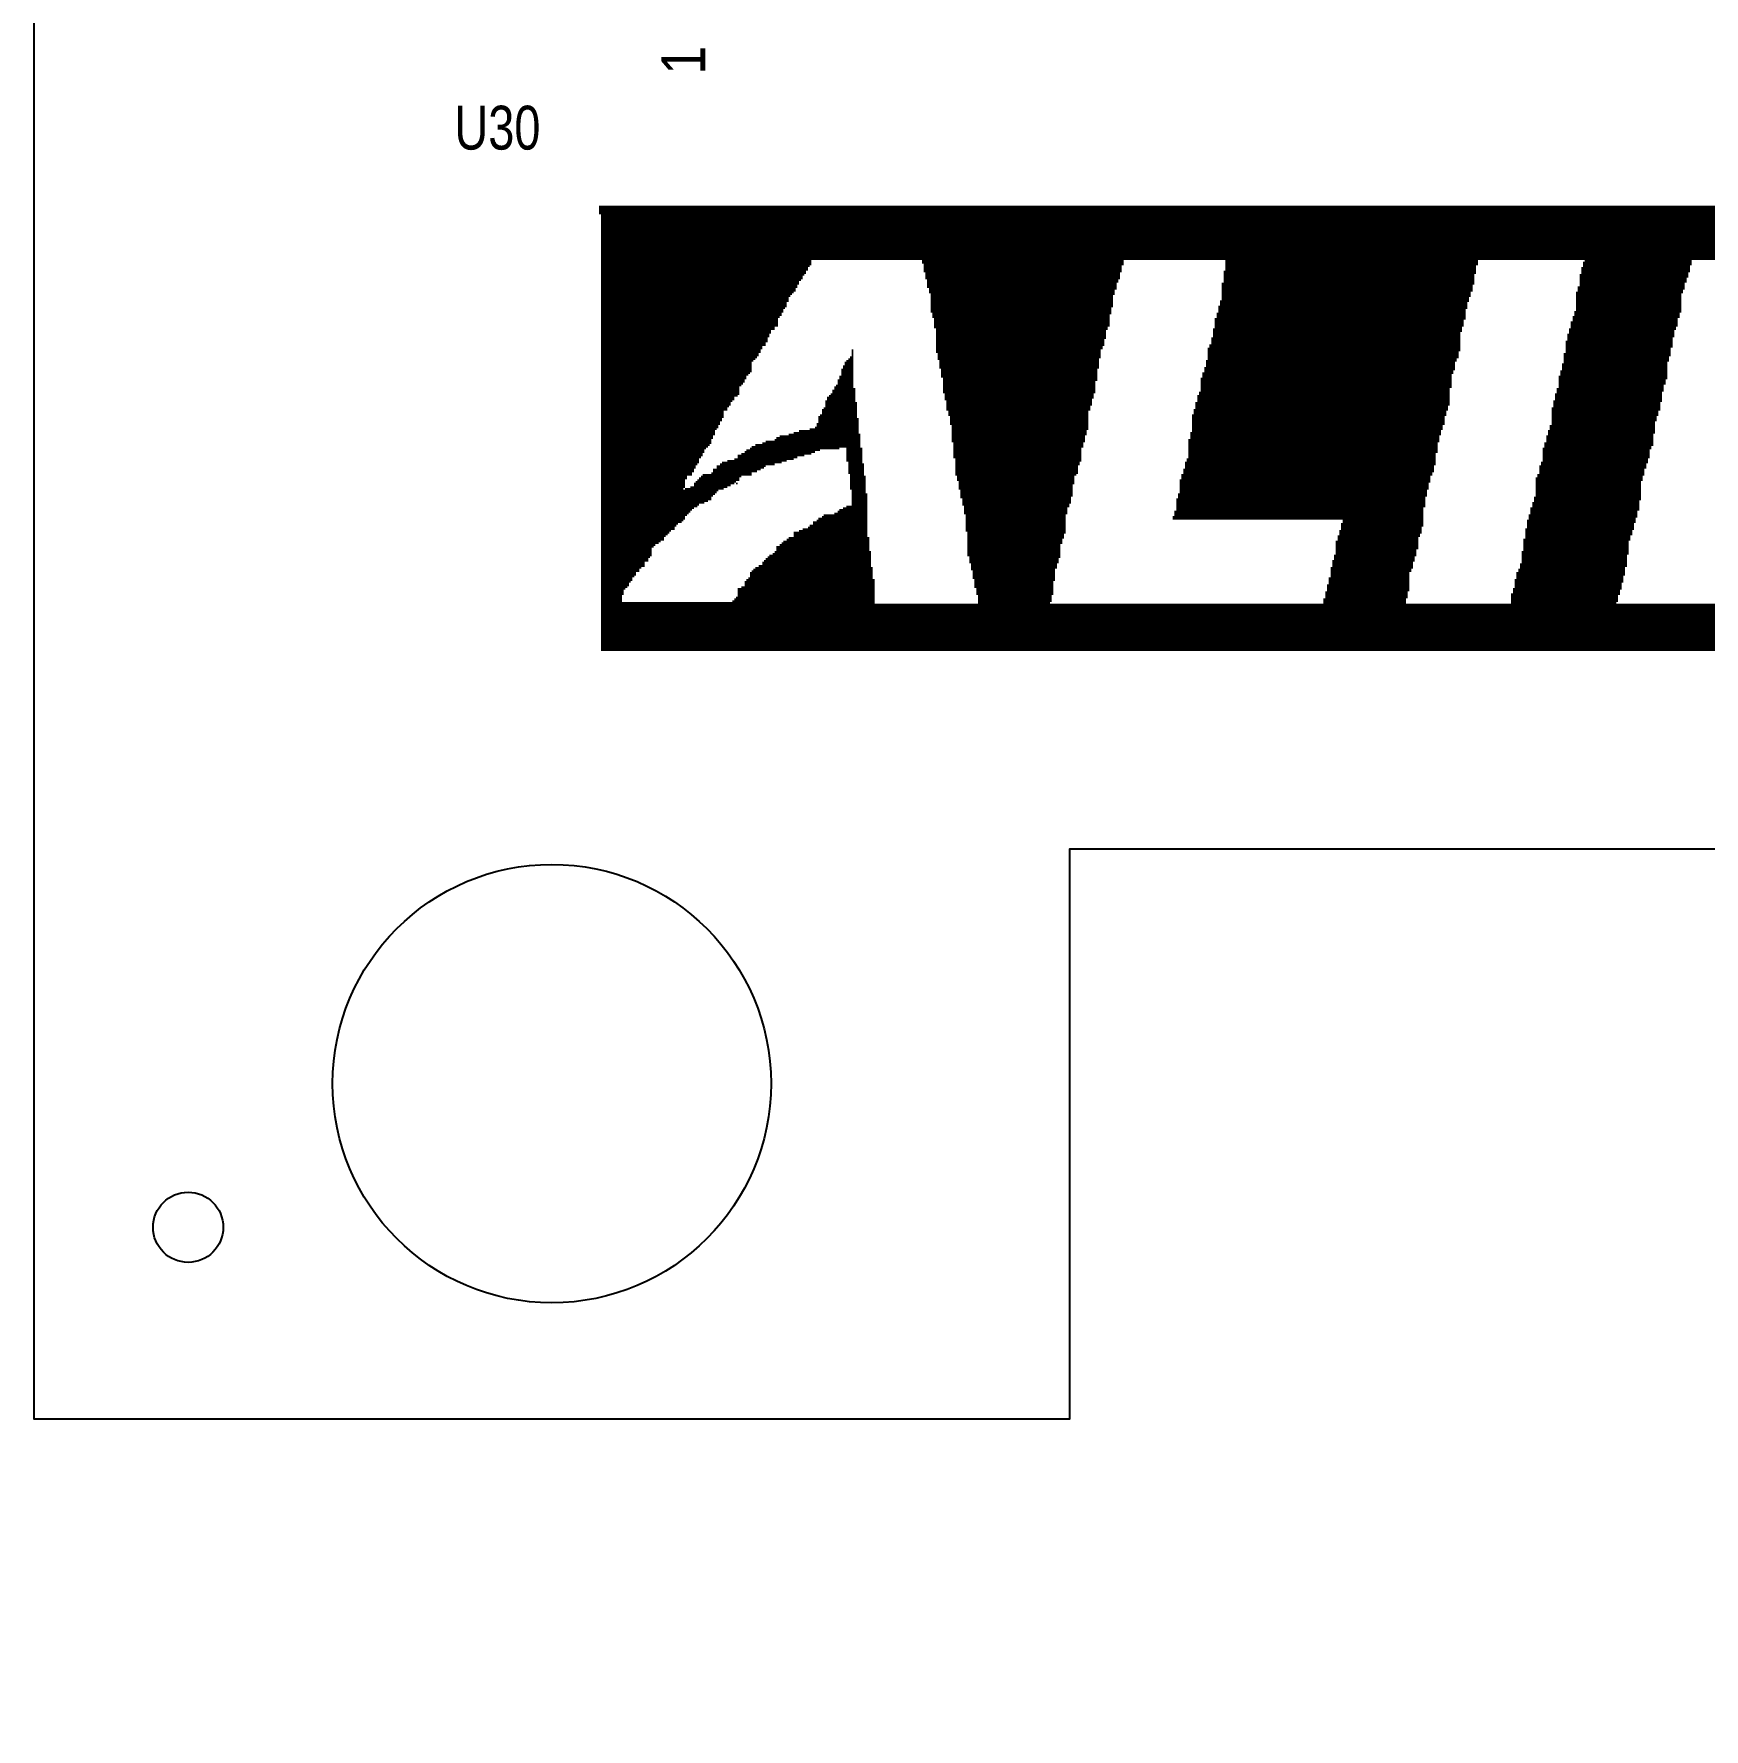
# Model space of a CAD drawing. Extents: x -7 to 215, y -4 to 107.
# Drawn here: x 0 to 24.19, y -4.5 to 20.06 of the extents above; entities that cross this region are included whole.
import ezdxf

# ---------------------------------------------------------------- set-up
doc = ezdxf.new("R2010")
doc.units = 0
for name, color, linetype in [('BG_OUTLINE', 3, 'CONTINUOUS'), ('MA_PEN3', 5, 'CONTINUOUS'), ('PG_SILKSCREEN_TOP', 6, 'CONTINUOUS'), ('PIN_TOP', 7, 'CONTINUOUS'), ('RD_SILKSCREEN_TOP', 8, 'CONTINUOUS')]:
    doc.layers.add(name, color=color, linetype=linetype)

msp = doc.modelspace()

# ---------------------------------------------------------------- linework, layer by layer
at = {"layer": 'BG_OUTLINE'}
msp.add_lwpolyline([(143.775938, 106.654092), (0, 106.654092), (0, 84.5312), (0, 82.086196), (0, 17.586198), (0, 0), (15.002764, 0), (15.002764, 8.255), (33.341564, 8.255), (33.341564, 0), (41.342564, 0), (41.342564, 6.4262, -1), (45.000164, 6.4262), (45.000164, -3.9878), (45.508164, -4.4958), (55.680864, -4.4958)], format="xyb", dxfattribs=at)
at = {"layer": 'MA_PEN3', "const_width": 0.0254}
for points in [[(8.185912, 17.558766), (35.465512, 17.558766)], [(8.185912, 17.533366), (35.465512, 17.533366)], [(8.185912, 17.507966), (35.465512, 17.507966)], [(8.185912, 17.482566), (35.465512, 17.482566)], [(8.185912, 17.457166), (35.465512, 17.457166)], [(8.211312, 17.431766), (35.465512, 17.431766)], [(8.211312, 17.406366), (35.465512, 17.406366)], [(8.211312, 17.380966), (35.465512, 17.380966)], [(8.211312, 17.355566), (35.465512, 17.355566)], [(8.211312, 17.330166), (35.465512, 17.330166)], [(8.211312, 17.304766), (35.465512, 17.304766)], [(8.211312, 17.279366), (35.465512, 17.279366)], [(8.211312, 17.253966), (35.465512, 17.253966)], [(8.211312, 17.228566), (35.465512, 17.228566)], [(8.211312, 17.203166), (35.465512, 17.203166)], [(8.211312, 17.177766), (35.465512, 17.177766)], [(8.211312, 17.152366), (35.465512, 17.152366)], [(8.211312, 17.126966), (35.465512, 17.126966)], [(8.211312, 17.101566), (35.465512, 17.101566)], [(8.211312, 17.076166), (35.465512, 17.076166)], [(8.211312, 17.050766), (35.465512, 17.050766)], [(8.211312, 17.025366), (35.465512, 17.025366)], [(8.211312, 16.999966), (35.465512, 16.999966)], [(8.211312, 16.974566), (35.465512, 16.974566)], [(8.211312, 16.949166), (35.465512, 16.949166)], [(8.211312, 16.923766), (35.465512, 16.923766)], [(8.211312, 16.898366), (35.465512, 16.898366)], [(8.211312, 16.872966), (35.465512, 16.872966)], [(8.211312, 16.847566), (35.465512, 16.847566)], [(8.211312, 16.822166), (35.465512, 16.822166)], [(8.211312, 16.796766), (35.465512, 16.796766)], [(8.211312, 16.771366), (11.259312, 16.771366)], [(8.211312, 16.745966), (11.259312, 16.745966)], [(8.211312, 16.720566), (11.259312, 16.720566)], [(8.211312, 16.695166), (11.233912, 16.695166)], [(12.859512, 16.771366), (15.780512, 16.771366)], [(12.859512, 16.745966), (15.780512, 16.745966)], [(12.884912, 16.720566), (15.780512, 16.720566)], [(12.884912, 16.695166), (15.755112, 16.695166)], [(17.253712, 16.771366), (20.911312, 16.771366)], [(17.253712, 16.745966), (20.911312, 16.745966)], [(17.253712, 16.720566), (20.911312, 16.720566)], [(17.253712, 16.695166), (20.885912, 16.695166)], [(22.435312, 16.745966), (24.010112, 16.745966)], [(22.435312, 16.720566), (24.010112, 16.720566)], [(22.435312, 16.695166), (23.984712, 16.695166)], [(22.460712, 16.771366), (24.010112, 16.771366)], [(8.211312, 16.669766), (11.208512, 16.669766)], [(8.211312, 16.644366), (11.208512, 16.644366)], [(8.211312, 16.618966), (11.183112, 16.618966)], [(8.211312, 16.593566), (11.183112, 16.593566)], [(8.211312, 16.568166), (11.157712, 16.568166)], [(8.211312, 16.542766), (11.132312, 16.542766)], [(8.211312, 16.517366), (11.132312, 16.517366)], [(8.211312, 16.491966), (11.106912, 16.491966)], [(8.211312, 16.466566), (11.081512, 16.466566)], [(8.211312, 16.441166), (11.081512, 16.441166)], [(12.884912, 16.669766), (15.755112, 16.669766)], [(12.884912, 16.644366), (15.755112, 16.644366)], [(12.884912, 16.618966), (15.755112, 16.618966)], [(12.910312, 16.593566), (15.729712, 16.593566)], [(12.910312, 16.568166), (15.729712, 16.568166)], [(12.910312, 16.542766), (15.729712, 16.542766)], [(12.910312, 16.517366), (15.729712, 16.517366)], [(12.935712, 16.491966), (15.704312, 16.491966)], [(12.935712, 16.466566), (15.704312, 16.466566)], [(12.935712, 16.441166), (15.678912, 16.441166)], [(17.202912, 16.441166), (20.860512, 16.441166)], [(17.228312, 16.618966), (20.885912, 16.618966)], [(17.228312, 16.593566), (20.885912, 16.593566)], [(17.228312, 16.568166), (20.860512, 16.568166)], [(17.228312, 16.542766), (20.860512, 16.542766)], [(17.228312, 16.517366), (20.860512, 16.517366)], [(17.228312, 16.491966), (20.860512, 16.491966)], [(17.228312, 16.466566), (20.860512, 16.466566)], [(17.253712, 16.669766), (20.885912, 16.669766)], [(17.253712, 16.644366), (20.885912, 16.644366)], [(22.384512, 16.568166), (23.959312, 16.568166)], [(22.384512, 16.542766), (23.959312, 16.542766)], [(22.384512, 16.517366), (23.933912, 16.517366)], [(22.384512, 16.491966), (23.933912, 16.491966)], [(22.384512, 16.466566), (23.933912, 16.466566)], [(22.384512, 16.441166), (23.908512, 16.441166)], [(22.409912, 16.669766), (23.984712, 16.669766)], [(22.409912, 16.644366), (23.984712, 16.644366)], [(22.409912, 16.618966), (23.984712, 16.618966)], [(22.409912, 16.593566), (23.959312, 16.593566)], [(8.211312, 16.415766), (11.056112, 16.415766)], [(8.211312, 16.390366), (11.056112, 16.390366)], [(8.211312, 16.364966), (11.030712, 16.364966)], [(8.211312, 16.339566), (11.030712, 16.339566)], [(8.211312, 16.314166), (11.005312, 16.314166)], [(8.211312, 16.288766), (10.979912, 16.288766)], [(8.211312, 16.263366), (10.954512, 16.263366)], [(8.211312, 16.237966), (10.929112, 16.237966)], [(8.211312, 16.212566), (10.929112, 16.212566)], [(12.935712, 16.415766), (15.678912, 16.415766)], [(12.935712, 16.390366), (15.678912, 16.390366)], [(12.961112, 16.364966), (15.678912, 16.364966)], [(12.961112, 16.339566), (15.653512, 16.339566)], [(12.961112, 16.314166), (15.653512, 16.314166)], [(12.986512, 16.288766), (15.653512, 16.288766)], [(12.986512, 16.263366), (15.628112, 16.263366)], [(12.986512, 16.237966), (15.628112, 16.237966)], [(12.986512, 16.212566), (15.628112, 16.212566)], [(17.202912, 16.415766), (20.835112, 16.415766)], [(17.202912, 16.390366), (20.835112, 16.390366)], [(17.202912, 16.364966), (20.835112, 16.364966)], [(17.202912, 16.339566), (20.835112, 16.339566)], [(17.202912, 16.314166), (20.809712, 16.314166)], [(17.202912, 16.288766), (20.809712, 16.288766)], [(17.202912, 16.263366), (20.809712, 16.263366)], [(17.202912, 16.237966), (20.784312, 16.237966)], [(17.202912, 16.212566), (20.784312, 16.212566)], [(22.333712, 16.314166), (23.883112, 16.314166)], [(22.333712, 16.288766), (23.857712, 16.288766)], [(22.333712, 16.263366), (23.857712, 16.263366)], [(22.333712, 16.237966), (23.857712, 16.237966)], [(22.333712, 16.212566), (23.857712, 16.212566)], [(22.359112, 16.390366), (23.908512, 16.390366)], [(22.359112, 16.364966), (23.908512, 16.364966)], [(22.359112, 16.339566), (23.883112, 16.339566)], [(22.384512, 16.415766), (23.908512, 16.415766)], [(8.211312, 16.187166), (10.929112, 16.187166)], [(8.211312, 16.161766), (10.903712, 16.161766)], [(8.211312, 16.136366), (10.903712, 16.136366)], [(8.211312, 16.110966), (10.903712, 16.110966)], [(8.211312, 16.085566), (10.878312, 16.085566)], [(8.211312, 16.060166), (10.852912, 16.060166)], [(8.211312, 16.034766), (10.852912, 16.034766)], [(8.211312, 16.009366), (10.827512, 16.009366)], [(8.211312, 15.983966), (10.827512, 15.983966)], [(8.211312, 15.958566), (10.802112, 15.958566)], [(12.986512, 16.187166), (15.628112, 16.187166)], [(12.986512, 16.161766), (15.628112, 16.161766)], [(12.986512, 16.136366), (15.628112, 16.136366)], [(12.986512, 16.110966), (15.628112, 16.110966)], [(12.986512, 16.085566), (15.602712, 16.085566)], [(12.986512, 16.060166), (15.602712, 16.060166)], [(12.986512, 16.034766), (15.602712, 16.034766)], [(13.011912, 16.009366), (15.602712, 16.009366)], [(13.011912, 15.983966), (15.577312, 15.983966)], [(13.011912, 15.958566), (15.577312, 15.958566)], [(17.126712, 16.009366), (20.733512, 16.009366)], [(17.126712, 15.983966), (20.733512, 15.983966)], [(17.126712, 15.958566), (20.733512, 15.958566)], [(17.152112, 16.110966), (20.758912, 16.110966)], [(17.152112, 16.085566), (20.758912, 16.085566)], [(17.152112, 16.060166), (20.733512, 16.060166)], [(17.152112, 16.034766), (20.733512, 16.034766)], [(17.177512, 16.187166), (20.784312, 16.187166)], [(17.177512, 16.161766), (20.758912, 16.161766)], [(17.177512, 16.136366), (20.758912, 16.136366)], [(22.282912, 15.958566), (23.832312, 15.958566)], [(22.308312, 16.034766), (23.857712, 16.034766)], [(22.308312, 16.009366), (23.832312, 16.009366)], [(22.308312, 15.983966), (23.832312, 15.983966)], [(22.333712, 16.187166), (23.857712, 16.187166)], [(22.333712, 16.161766), (23.857712, 16.161766)], [(22.333712, 16.136366), (23.857712, 16.136366)], [(22.333712, 16.110966), (23.857712, 16.110966)], [(22.333712, 16.085566), (23.857712, 16.085566)], [(22.333712, 16.060166), (23.857712, 16.060166)], [(8.211312, 15.933166), (10.776712, 15.933166)], [(8.211312, 15.907766), (10.776712, 15.907766)], [(8.211312, 15.882366), (10.776712, 15.882366)], [(8.211312, 15.856966), (10.776712, 15.856966)], [(8.211312, 15.831566), (10.776712, 15.831566)], [(8.211312, 15.806166), (10.725912, 15.806166)], [(8.211312, 15.780766), (10.725912, 15.780766)], [(8.211312, 15.755366), (10.675112, 15.755366)], [(8.211312, 15.729966), (10.675112, 15.729966)], [(8.211312, 15.704566), (10.649712, 15.704566)], [(13.037312, 15.933166), (15.577312, 15.933166)], [(13.037312, 15.907766), (15.577312, 15.907766)], [(13.037312, 15.882366), (15.577312, 15.882366)], [(13.037312, 15.856966), (15.577312, 15.856966)], [(13.037312, 15.831566), (15.577312, 15.831566)], [(13.037312, 15.806166), (15.551912, 15.806166)], [(13.062712, 15.780766), (15.551912, 15.780766)], [(13.062712, 15.755366), (15.526512, 15.755366)], [(13.062712, 15.729966), (15.526512, 15.729966)], [(13.062712, 15.704566), (15.526512, 15.704566)], [(17.075912, 15.780766), (20.682712, 15.780766)], [(17.075912, 15.755366), (20.682712, 15.755366)], [(17.075912, 15.729966), (20.657312, 15.729966)], [(17.075912, 15.704566), (20.657312, 15.704566)], [(17.101312, 15.933166), (20.733512, 15.933166)], [(17.101312, 15.907766), (20.708112, 15.907766)], [(17.101312, 15.882366), (20.708112, 15.882366)], [(17.101312, 15.856966), (20.708112, 15.856966)], [(17.101312, 15.831566), (20.708112, 15.831566)], [(17.101312, 15.806166), (20.682712, 15.806166)], [(22.206712, 15.704566), (23.756112, 15.704566)], [(22.232112, 15.780766), (23.781512, 15.780766)], [(22.232112, 15.755366), (23.756112, 15.755366)], [(22.232112, 15.729966), (23.756112, 15.729966)], [(22.257512, 15.882366), (23.806912, 15.882366)], [(22.257512, 15.856966), (23.806912, 15.856966)], [(22.257512, 15.831566), (23.806912, 15.831566)], [(22.257512, 15.806166), (23.781512, 15.806166)], [(22.282912, 15.933166), (23.806912, 15.933166)], [(22.282912, 15.907766), (23.806912, 15.907766)], [(8.211312, 15.679166), (10.649712, 15.679166)], [(8.211312, 15.653766), (10.624312, 15.653766)], [(8.211312, 15.628366), (10.624312, 15.628366)], [(8.211312, 15.602966), (10.624312, 15.602966)], [(8.211312, 15.577566), (10.598912, 15.577566)], [(8.211312, 15.552166), (10.598912, 15.552166)], [(8.211312, 15.526766), (10.548112, 15.526766)], [(8.211312, 15.501366), (10.548112, 15.501366)], [(8.211312, 15.475966), (10.522712, 15.475966)], [(11.843512, 15.475966), (11.868912, 15.475966)], [(13.062712, 15.679166), (15.526512, 15.679166)], [(13.062712, 15.653766), (15.526512, 15.653766)], [(13.062712, 15.628366), (15.501112, 15.628366)], [(13.062712, 15.602966), (15.501112, 15.602966)], [(13.062712, 15.577566), (15.501112, 15.577566)], [(13.062712, 15.552166), (15.501112, 15.552166)], [(13.062712, 15.526766), (15.475712, 15.526766)], [(13.062712, 15.501366), (15.475712, 15.501366)], [(13.062712, 15.475966), (15.450312, 15.475966)], [(16.999712, 15.501366), (20.657312, 15.501366)], [(16.999712, 15.475966), (20.657312, 15.475966)], [(17.025112, 15.552166), (20.657312, 15.552166)], [(17.025112, 15.526766), (20.657312, 15.526766)], [(17.050512, 15.653766), (20.657312, 15.653766)], [(17.050512, 15.628366), (20.657312, 15.628366)], [(17.050512, 15.602966), (20.657312, 15.602966)], [(17.050512, 15.577566), (20.657312, 15.577566)], [(17.075912, 15.679166), (20.657312, 15.679166)], [(22.181312, 15.602966), (23.730712, 15.602966)], [(22.181312, 15.577566), (23.730712, 15.577566)], [(22.181312, 15.552166), (23.730712, 15.552166)], [(22.181312, 15.526766), (23.730712, 15.526766)], [(22.181312, 15.501366), (23.705312, 15.501366)], [(22.181312, 15.475966), (23.705312, 15.475966)], [(22.206712, 15.679166), (23.756112, 15.679166)], [(22.206712, 15.653766), (23.730712, 15.653766)], [(22.206712, 15.628366), (23.730712, 15.628366)], [(8.211312, 15.450566), (10.522712, 15.450566)], [(8.211312, 15.425166), (10.497312, 15.425166)], [(8.211312, 15.399766), (10.497312, 15.399766)], [(8.211312, 15.374366), (10.471912, 15.374366)], [(8.211312, 15.348966), (10.446512, 15.348966)], [(8.211312, 15.323566), (10.421112, 15.323566)], [(8.211312, 15.298166), (10.395712, 15.298166)], [(8.211312, 15.272766), (10.395712, 15.272766)], [(8.211312, 15.247366), (10.395712, 15.247366)], [(8.211312, 15.221966), (10.395712, 15.221966)], [(11.716512, 15.247366), (11.868912, 15.247366)], [(11.716512, 15.221966), (11.868912, 15.221966)], [(11.741912, 15.298166), (11.868912, 15.298166)], [(11.741912, 15.272766), (11.868912, 15.272766)], [(11.767312, 15.323566), (11.868912, 15.323566)], [(11.792712, 15.348966), (11.868912, 15.348966)], [(11.818112, 15.374366), (11.868912, 15.374366)], [(11.843512, 15.450566), (11.868912, 15.450566)], [(11.843512, 15.425166), (11.868912, 15.425166)], [(11.843512, 15.399766), (11.868912, 15.399766)], [(13.062712, 15.450566), (15.450312, 15.450566)], [(13.088112, 15.425166), (15.450312, 15.425166)], [(13.088112, 15.399766), (15.450312, 15.399766)], [(13.088112, 15.374366), (15.450312, 15.374366)], [(13.088112, 15.348966), (15.424912, 15.348966)], [(13.113512, 15.323566), (15.424912, 15.323566)], [(13.113512, 15.298166), (15.424912, 15.298166)], [(13.113512, 15.272766), (15.424912, 15.272766)], [(13.113512, 15.247366), (15.424912, 15.247366)], [(13.113512, 15.221966), (15.424912, 15.221966)], [(16.948912, 15.221966), (20.581112, 15.221966)], [(16.974312, 15.323566), (20.606512, 15.323566)], [(16.974312, 15.298166), (20.581112, 15.298166)], [(16.974312, 15.272766), (20.581112, 15.272766)], [(16.974312, 15.247366), (20.581112, 15.247366)], [(16.999712, 15.450566), (20.631912, 15.450566)], [(16.999712, 15.425166), (20.631912, 15.425166)], [(16.999712, 15.399766), (20.631912, 15.399766)], [(16.999712, 15.374366), (20.631912, 15.374366)], [(16.999712, 15.348966), (20.606512, 15.348966)], [(22.130512, 15.272766), (23.654512, 15.272766)], [(22.130512, 15.247366), (23.654512, 15.247366)], [(22.130512, 15.221966), (23.654512, 15.221966)], [(22.155912, 15.425166), (23.705312, 15.425166)], [(22.155912, 15.399766), (23.705312, 15.399766)], [(22.155912, 15.374366), (23.679912, 15.374366)], [(22.155912, 15.348966), (23.679912, 15.348966)], [(22.155912, 15.323566), (23.679912, 15.323566)], [(22.155912, 15.298166), (23.654512, 15.298166)], [(22.181312, 15.450566), (23.705312, 15.450566)], [(8.211312, 15.196566), (10.395712, 15.196566)], [(8.211312, 15.171166), (10.395712, 15.171166)], [(8.211312, 15.145766), (10.370312, 15.145766)], [(8.211312, 15.120366), (10.344912, 15.120366)], [(8.211312, 15.094966), (10.319512, 15.094966)], [(8.211312, 15.069566), (10.319512, 15.069566)], [(8.211312, 15.044166), (10.294112, 15.044166)], [(8.211312, 15.018766), (10.294112, 15.018766)], [(8.211312, 14.993366), (10.268712, 14.993366)], [(8.211312, 14.967966), (10.243312, 14.967966)], [(11.614912, 14.967966), (11.868912, 14.967966)], [(11.640312, 15.044166), (11.868912, 15.044166)], [(11.640312, 15.018766), (11.868912, 15.018766)], [(11.640312, 14.993366), (11.868912, 14.993366)], [(11.665712, 15.094966), (11.868912, 15.094966)], [(11.665712, 15.069566), (11.868912, 15.069566)], [(11.691112, 15.196566), (11.868912, 15.196566)], [(11.691112, 15.171166), (11.868912, 15.171166)], [(11.691112, 15.145766), (11.868912, 15.145766)], [(11.691112, 15.120366), (11.868912, 15.120366)], [(13.138912, 15.196566), (15.399512, 15.196566)], [(13.138912, 15.171166), (15.399512, 15.171166)], [(13.138912, 15.145766), (15.399512, 15.145766)], [(13.138912, 15.120366), (15.399512, 15.120366)], [(13.138912, 15.094966), (15.399512, 15.094966)], [(13.164312, 15.069566), (15.399512, 15.069566)], [(13.164312, 15.044166), (15.399512, 15.044166)], [(13.164312, 15.018766), (15.374112, 15.018766)], [(13.164312, 14.993366), (15.374112, 14.993366)], [(13.164312, 14.967966), (15.374112, 14.967966)], [(16.898112, 15.069566), (20.530312, 15.069566)], [(16.898112, 15.044166), (20.530312, 15.044166)], [(16.898112, 15.018766), (20.530312, 15.018766)], [(16.898112, 14.993366), (20.530312, 14.993366)], [(16.898112, 14.967966), (20.530312, 14.967966)], [(16.923512, 15.145766), (20.555712, 15.145766)], [(16.923512, 15.120366), (20.530312, 15.120366)], [(16.923512, 15.094966), (20.530312, 15.094966)], [(16.948912, 15.196566), (20.581112, 15.196566)], [(16.948912, 15.171166), (20.555712, 15.171166)], [(22.079712, 15.094966), (23.654512, 15.094966)], [(22.079712, 15.069566), (23.654512, 15.069566)], [(22.079712, 15.044166), (23.629112, 15.044166)], [(22.079712, 15.018766), (23.629112, 15.018766)], [(22.079712, 14.993366), (23.629112, 14.993366)], [(22.079712, 14.967966), (23.603712, 14.967966)], [(22.105112, 15.171166), (23.654512, 15.171166)], [(22.105112, 15.145766), (23.654512, 15.145766)], [(22.105112, 15.120366), (23.654512, 15.120366)], [(22.130512, 15.196566), (23.654512, 15.196566)], [(8.211312, 14.942566), (10.217912, 14.942566)], [(8.211312, 14.917166), (10.217912, 14.917166)], [(8.211312, 14.891766), (10.217912, 14.891766)], [(8.211312, 14.866366), (10.217912, 14.866366)], [(8.211312, 14.840966), (10.217912, 14.840966)], [(8.211312, 14.815566), (10.192512, 14.815566)], [(8.211312, 14.790166), (10.141712, 14.790166)], [(8.211312, 14.764766), (10.141712, 14.764766)], [(8.211312, 14.739366), (10.116312, 14.739366)], [(11.462512, 14.739366), (11.894312, 14.739366)], [(11.487912, 14.790166), (11.894312, 14.790166)], [(11.487912, 14.764766), (11.894312, 14.764766)], [(11.513312, 14.815566), (11.894312, 14.815566)], [(11.538712, 14.840966), (11.894312, 14.840966)], [(11.564112, 14.891766), (11.894312, 14.891766)], [(11.564112, 14.866366), (11.894312, 14.866366)], [(11.589512, 14.942566), (11.868912, 14.942566)], [(11.589512, 14.917166), (11.894312, 14.917166)], [(13.164312, 14.942566), (15.374112, 14.942566)], [(13.164312, 14.917166), (15.374112, 14.917166)], [(13.164312, 14.891766), (15.374112, 14.891766)], [(13.164312, 14.866366), (15.374112, 14.866366)], [(13.189712, 14.840966), (15.348712, 14.840966)], [(13.189712, 14.815566), (15.348712, 14.815566)], [(13.189712, 14.790166), (15.348712, 14.790166)], [(13.189712, 14.764766), (15.323312, 14.764766)], [(13.215112, 14.739366), (15.323312, 14.739366)], [(16.847312, 14.815566), (20.504912, 14.815566)], [(16.847312, 14.790166), (20.504912, 14.790166)], [(16.847312, 14.764766), (20.504912, 14.764766)], [(16.847312, 14.739366), (20.504912, 14.739366)], [(16.872712, 14.866366), (20.504912, 14.866366)], [(16.872712, 14.840966), (20.504912, 14.840966)], [(16.898112, 14.942566), (20.530312, 14.942566)], [(16.898112, 14.917166), (20.504912, 14.917166)], [(16.898112, 14.891766), (20.504912, 14.891766)], [(22.003512, 14.739366), (23.578312, 14.739366)], [(22.028912, 14.840966), (23.578312, 14.840966)], [(22.028912, 14.815566), (23.578312, 14.815566)], [(22.028912, 14.790166), (23.578312, 14.790166)], [(22.028912, 14.764766), (23.578312, 14.764766)], [(22.054312, 14.917166), (23.603712, 14.917166)], [(22.054312, 14.891766), (23.603712, 14.891766)], [(22.054312, 14.866366), (23.578312, 14.866366)], [(22.079712, 14.942566), (23.603712, 14.942566)], [(8.211312, 14.713966), (10.090912, 14.713966)], [(8.211312, 14.688566), (10.090912, 14.688566)], [(8.211312, 14.663166), (10.065512, 14.663166)], [(8.211312, 14.637766), (10.040112, 14.637766)], [(8.211312, 14.612366), (10.040112, 14.612366)], [(8.211312, 14.586966), (9.989312, 14.586966)], [(8.211312, 14.561566), (9.989312, 14.561566)], [(8.211312, 14.536166), (9.989312, 14.536166)], [(8.211312, 14.510766), (9.989312, 14.510766)], [(8.211312, 14.485366), (9.963912, 14.485366)], [(11.360912, 14.510766), (11.919712, 14.510766)], [(11.360912, 14.485366), (11.945112, 14.485366)], [(11.386312, 14.536166), (11.919712, 14.536166)], [(11.411712, 14.612366), (11.919712, 14.612366)], [(11.411712, 14.586966), (11.919712, 14.586966)], [(11.411712, 14.561566), (11.919712, 14.561566)], [(11.437112, 14.637766), (11.919712, 14.637766)], [(11.462512, 14.713966), (11.919712, 14.713966)], [(11.462512, 14.688566), (11.919712, 14.688566)], [(11.462512, 14.663166), (11.919712, 14.663166)], [(13.215112, 14.713966), (15.323312, 14.713966)], [(13.215112, 14.688566), (15.323312, 14.688566)], [(13.215112, 14.663166), (15.297912, 14.663166)], [(13.215112, 14.637766), (15.297912, 14.637766)], [(13.215112, 14.612366), (15.297912, 14.612366)], [(13.240512, 14.586966), (15.272512, 14.586966)], [(13.240512, 14.561566), (15.272512, 14.561566)], [(13.240512, 14.536166), (15.272512, 14.536166)], [(13.265912, 14.510766), (15.272512, 14.510766)], [(13.265912, 14.485366), (15.272512, 14.485366)], [(16.771112, 14.536166), (20.454112, 14.536166)], [(16.771112, 14.510766), (20.428712, 14.510766)], [(16.771112, 14.485366), (20.428712, 14.485366)], [(16.796512, 14.612366), (20.479512, 14.612366)], [(16.796512, 14.586966), (20.454112, 14.586966)], [(16.796512, 14.561566), (20.454112, 14.561566)], [(16.821912, 14.713966), (20.504912, 14.713966)], [(16.821912, 14.688566), (20.504912, 14.688566)], [(16.821912, 14.663166), (20.479512, 14.663166)], [(16.821912, 14.637766), (20.479512, 14.637766)], [(21.978112, 14.637766), (23.552912, 14.637766)], [(21.978112, 14.612366), (23.552912, 14.612366)], [(21.978112, 14.586966), (23.527512, 14.586966)], [(21.978112, 14.561566), (23.527512, 14.561566)], [(21.978112, 14.536166), (23.527512, 14.536166)], [(21.978112, 14.510766), (23.502112, 14.510766)], [(21.978112, 14.485366), (23.502112, 14.485366)], [(22.003512, 14.713966), (23.552912, 14.713966)], [(22.003512, 14.688566), (23.552912, 14.688566)], [(22.003512, 14.663166), (23.552912, 14.663166)], [(8.211312, 14.459966), (9.963912, 14.459966)], [(8.211312, 14.434566), (9.938512, 14.434566)], [(8.211312, 14.409166), (9.938512, 14.409166)], [(8.211312, 14.383766), (9.913112, 14.383766)], [(8.211312, 14.358366), (9.913112, 14.358366)], [(8.211312, 14.332966), (9.887712, 14.332966)], [(8.211312, 14.307566), (9.862312, 14.307566)], [(8.211312, 14.282166), (9.862312, 14.282166)], [(8.211312, 14.256766), (9.862312, 14.256766)], [(8.211312, 14.231366), (9.836912, 14.231366)], [(10.802112, 14.231366), (11.970512, 14.231366)], [(10.929112, 14.256766), (11.970512, 14.256766)], [(11.005312, 14.282166), (11.945112, 14.282166)], [(11.081512, 14.307566), (11.945112, 14.307566)], [(11.233912, 14.332966), (11.945112, 14.332966)], [(11.310112, 14.358366), (11.945112, 14.358366)], [(11.335512, 14.409166), (11.945112, 14.409166)], [(11.335512, 14.383766), (11.945112, 14.383766)], [(11.360912, 14.459966), (11.945112, 14.459966)], [(11.360912, 14.434566), (11.945112, 14.434566)], [(13.265912, 14.459966), (15.272512, 14.459966)], [(13.265912, 14.434566), (15.272512, 14.434566)], [(13.265912, 14.409166), (15.272512, 14.409166)], [(13.291312, 14.383766), (15.272512, 14.383766)], [(13.291312, 14.358366), (15.272512, 14.358366)], [(13.291312, 14.332966), (15.272512, 14.332966)], [(13.291312, 14.307566), (15.247112, 14.307566)], [(13.291312, 14.282166), (15.247112, 14.282166)], [(13.291312, 14.256766), (15.247112, 14.256766)], [(13.291312, 14.231366), (15.221712, 14.231366)], [(16.745712, 14.282166), (20.377912, 14.282166)], [(16.745712, 14.256766), (20.377912, 14.256766)], [(16.745712, 14.231366), (20.352512, 14.231366)], [(16.771112, 14.459966), (20.428712, 14.459966)], [(16.771112, 14.434566), (20.428712, 14.434566)], [(16.771112, 14.409166), (20.428712, 14.409166)], [(16.771112, 14.383766), (20.403312, 14.383766)], [(16.771112, 14.358366), (20.403312, 14.358366)], [(16.771112, 14.332966), (20.403312, 14.332966)], [(16.771112, 14.307566), (20.377912, 14.307566)], [(21.901912, 14.231366), (23.451312, 14.231366)], [(21.927312, 14.307566), (23.476712, 14.307566)], [(21.927312, 14.282166), (23.476712, 14.282166)], [(21.927312, 14.256766), (23.451312, 14.256766)], [(21.952712, 14.383766), (23.476712, 14.383766)], [(21.952712, 14.358366), (23.476712, 14.358366)], [(21.952712, 14.332966), (23.476712, 14.332966)], [(21.978112, 14.459966), (23.502112, 14.459966)], [(21.978112, 14.434566), (23.476712, 14.434566)], [(21.978112, 14.409166), (23.476712, 14.409166)], [(8.211312, 14.205966), (9.836912, 14.205966)], [(8.211312, 14.180566), (9.811512, 14.180566)], [(8.211312, 14.155166), (9.811512, 14.155166)], [(8.211312, 14.129766), (9.811512, 14.129766)], [(8.211312, 14.104366), (9.786112, 14.104366)], [(8.211312, 14.078966), (9.760712, 14.078966)], [(8.211312, 14.053566), (9.735312, 14.053566)], [(8.211312, 14.028166), (9.709912, 14.028166)], [(8.211312, 14.002766), (9.709912, 14.002766)], [(10.294112, 14.002766), (11.310112, 14.002766)], [(10.319512, 14.028166), (11.386312, 14.028166)], [(10.370312, 14.053566), (11.665712, 14.053566)], [(10.395712, 14.078966), (11.970512, 14.078966)], [(10.446512, 14.104366), (11.970512, 14.104366)], [(10.548112, 14.129766), (11.970512, 14.129766)], [(10.598912, 14.155166), (11.970512, 14.155166)], [(10.725912, 14.180566), (11.970512, 14.180566)], [(10.751312, 14.205966), (11.970512, 14.205966)], [(11.767312, 14.053566), (11.995912, 14.053566)], [(11.767312, 14.028166), (11.995912, 14.028166)], [(11.767312, 14.002766), (11.995912, 14.002766)], [(13.291312, 14.205966), (15.221712, 14.205966)], [(13.291312, 14.180566), (15.221712, 14.180566)], [(13.291312, 14.155166), (15.221712, 14.155166)], [(13.316712, 14.129766), (15.196312, 14.129766)], [(13.316712, 14.104366), (15.196312, 14.104366)], [(13.316712, 14.078966), (15.196312, 14.078966)], [(13.316712, 14.053566), (15.170912, 14.053566)], [(13.316712, 14.028166), (15.170912, 14.028166)], [(13.316712, 14.002766), (15.170912, 14.002766)], [(16.720312, 14.180566), (20.352512, 14.180566)], [(16.720312, 14.155166), (20.352512, 14.155166)], [(16.720312, 14.129766), (20.327112, 14.129766)], [(16.720312, 14.104366), (20.327112, 14.104366)], [(16.720312, 14.078966), (20.327112, 14.078966)], [(16.720312, 14.053566), (20.327112, 14.053566)], [(16.720312, 14.028166), (20.327112, 14.028166)], [(16.720312, 14.002766), (20.327112, 14.002766)], [(16.745712, 14.205966), (20.352512, 14.205966)], [(21.851112, 14.053566), (23.425912, 14.053566)], [(21.851112, 14.028166), (23.400512, 14.028166)], [(21.851112, 14.002766), (23.400512, 14.002766)], [(21.876512, 14.129766), (23.451312, 14.129766)], [(21.876512, 14.104366), (23.451312, 14.104366)], [(21.876512, 14.078966), (23.425912, 14.078966)], [(21.901912, 14.205966), (23.451312, 14.205966)], [(21.901912, 14.180566), (23.451312, 14.180566)], [(21.901912, 14.155166), (23.451312, 14.155166)], [(8.211312, 13.977366), (9.684512, 13.977366)], [(8.211312, 13.951966), (9.684512, 13.951966)], [(8.211312, 13.926566), (9.659112, 13.926566)], [(8.211312, 13.901166), (9.633712, 13.901166)], [(8.211312, 13.875766), (9.633712, 13.875766)], [(8.211312, 13.850366), (9.633712, 13.850366)], [(8.211312, 13.824966), (9.608312, 13.824966)], [(8.211312, 13.799566), (9.582912, 13.799566)], [(8.211312, 13.774166), (9.582912, 13.774166)], [(8.211312, 13.748766), (9.557512, 13.748766)], [(9.836912, 13.748766), (10.522712, 13.748766)], [(9.887712, 13.799566), (10.598912, 13.799566)], [(9.887712, 13.774166), (10.573512, 13.774166)], [(9.938512, 13.824966), (10.725912, 13.824966)], [(9.963912, 13.850366), (10.827512, 13.850366)], [(10.040112, 13.875766), (10.903712, 13.875766)], [(10.141712, 13.901166), (11.005312, 13.901166)], [(10.192512, 13.951966), (11.157712, 13.951966)], [(10.192512, 13.926566), (11.056112, 13.926566)], [(10.243312, 13.977366), (11.259312, 13.977366)], [(11.767312, 13.977366), (11.995912, 13.977366)], [(11.767312, 13.951966), (11.995912, 13.951966)], [(11.767312, 13.926566), (11.995912, 13.926566)], [(11.767312, 13.901166), (11.995912, 13.901166)], [(11.767312, 13.875766), (11.995912, 13.875766)], [(11.792712, 13.850366), (11.995912, 13.850366)], [(11.792712, 13.824966), (12.021312, 13.824966)], [(11.792712, 13.799566), (12.021312, 13.799566)], [(11.792712, 13.774166), (12.021312, 13.774166)], [(11.792712, 13.748766), (12.021312, 13.748766)], [(13.316712, 13.977366), (15.170912, 13.977366)], [(13.316712, 13.951966), (15.170912, 13.951966)], [(13.316712, 13.926566), (15.170912, 13.926566)], [(13.342112, 13.901166), (15.170912, 13.901166)], [(13.342112, 13.875766), (15.170912, 13.875766)], [(13.342112, 13.850366), (15.145512, 13.850366)], [(13.342112, 13.824966), (15.145512, 13.824966)], [(13.342112, 13.799566), (15.120112, 13.799566)], [(13.342112, 13.774166), (15.120112, 13.774166)], [(13.342112, 13.748766), (15.120112, 13.748766)], [(16.644112, 13.748766), (20.276312, 13.748766)], [(16.669512, 13.850366), (20.301712, 13.850366)], [(16.669512, 13.824966), (20.301712, 13.824966)], [(16.669512, 13.799566), (20.276312, 13.799566)], [(16.669512, 13.774166), (20.276312, 13.774166)], [(16.694912, 13.901166), (20.301712, 13.901166)], [(16.694912, 13.875766), (20.301712, 13.875766)], [(16.720312, 13.977366), (20.301712, 13.977366)], [(16.720312, 13.951966), (20.301712, 13.951966)], [(16.720312, 13.926566), (20.301712, 13.926566)], [(21.800312, 13.799566), (23.349712, 13.799566)], [(21.800312, 13.774166), (23.349712, 13.774166)], [(21.800312, 13.748766), (23.324312, 13.748766)], [(21.825712, 13.850366), (23.375112, 13.850366)], [(21.825712, 13.824966), (23.349712, 13.824966)], [(21.851112, 13.977366), (23.400512, 13.977366)], [(21.851112, 13.951966), (23.400512, 13.951966)], [(21.851112, 13.926566), (23.400512, 13.926566)], [(21.851112, 13.901166), (23.375112, 13.901166)], [(21.851112, 13.875766), (23.375112, 13.875766)], [(8.211312, 13.723366), (9.557512, 13.723366)], [(8.211312, 13.697966), (9.532112, 13.697966)], [(8.211312, 13.672566), (9.532112, 13.672566)], [(8.211312, 13.647166), (9.455912, 13.647166)], [(8.211312, 13.621766), (9.455912, 13.621766)], [(8.211312, 13.596366), (9.430512, 13.596366)], [(8.211312, 13.570966), (9.430512, 13.570966)], [(8.211312, 13.545566), (9.430512, 13.545566)], [(8.211312, 13.520166), (9.430512, 13.520166)], [(8.211312, 13.494766), (9.430512, 13.494766)], [(9.506712, 13.494766), (10.040112, 13.494766)], [(9.557512, 13.545566), (10.141712, 13.545566)], [(9.557512, 13.520166), (10.090912, 13.520166)], [(9.582912, 13.570966), (10.167112, 13.570966)], [(9.608312, 13.596366), (10.217912, 13.596366)], [(9.633712, 13.621766), (10.217912, 13.621766)], [(9.659112, 13.647166), (10.243312, 13.647166)], [(9.684512, 13.672566), (10.395712, 13.672566)], [(9.811512, 13.697966), (10.395712, 13.697966)], [(9.836912, 13.723366), (10.471912, 13.723366)], [(10.167112, 13.545566), (10.192512, 13.545566)], [(11.792712, 13.723366), (12.021312, 13.723366)], [(11.792712, 13.697966), (12.021312, 13.697966)], [(11.818112, 13.672566), (12.021312, 13.672566)], [(11.818112, 13.647166), (12.046712, 13.647166)], [(11.818112, 13.621766), (12.046712, 13.621766)], [(11.818112, 13.596366), (12.046712, 13.596366)], [(11.818112, 13.570966), (12.046712, 13.570966)], [(11.818112, 13.545566), (12.046712, 13.545566)], [(11.818112, 13.520166), (12.046712, 13.520166)], [(11.818112, 13.494766), (12.046712, 13.494766)], [(13.342112, 13.723366), (15.120112, 13.723366)], [(13.342112, 13.697966), (15.120112, 13.697966)], [(13.342112, 13.672566), (15.094712, 13.672566)], [(13.367512, 13.647166), (15.069312, 13.647166)], [(13.367512, 13.621766), (15.069312, 13.621766)], [(13.367512, 13.596366), (15.069312, 13.596366)], [(13.392912, 13.570966), (15.069312, 13.570966)], [(13.392912, 13.545566), (15.069312, 13.545566)], [(13.392912, 13.520166), (15.043912, 13.520166)], [(13.392912, 13.494766), (15.043912, 13.494766)], [(16.593312, 13.596366), (20.225512, 13.596366)], [(16.593312, 13.570966), (20.225512, 13.570966)], [(16.593312, 13.545566), (20.200112, 13.545566)], [(16.593312, 13.520166), (20.200112, 13.520166)], [(16.593312, 13.494766), (20.200112, 13.494766)], [(16.618712, 13.672566), (20.250912, 13.672566)], [(16.618712, 13.647166), (20.225512, 13.647166)], [(16.618712, 13.621766), (20.225512, 13.621766)], [(16.644112, 13.723366), (20.276312, 13.723366)], [(16.644112, 13.697966), (20.250912, 13.697966)], [(21.749512, 13.621766), (23.298912, 13.621766)], [(21.749512, 13.596366), (23.298912, 13.596366)], [(21.749512, 13.570966), (23.273512, 13.570966)], [(21.749512, 13.545566), (23.273512, 13.545566)], [(21.749512, 13.520166), (23.273512, 13.520166)], [(21.749512, 13.494766), (23.273512, 13.494766)], [(21.774912, 13.672566), (23.324312, 13.672566)], [(21.774912, 13.647166), (23.298912, 13.647166)], [(21.800312, 13.723366), (23.324312, 13.723366)], [(21.800312, 13.697966), (23.324312, 13.697966)], [(8.211312, 13.469366), (9.405112, 13.469366)], [(8.211312, 13.443966), (9.913112, 13.443966)], [(8.211312, 13.418566), (9.887712, 13.418566)], [(8.211312, 13.393166), (9.862312, 13.393166)], [(8.211312, 13.367766), (9.836912, 13.367766)], [(8.211312, 13.342366), (9.811512, 13.342366)], [(8.211312, 13.316966), (9.811512, 13.316966)], [(8.211312, 13.291566), (9.760712, 13.291566)], [(8.211312, 13.266166), (9.709912, 13.266166)], [(9.430512, 13.469366), (9.989312, 13.469366)], [(11.818112, 13.469366), (12.046712, 13.469366)], [(11.843512, 13.443966), (12.046712, 13.443966)], [(11.843512, 13.418566), (12.046712, 13.418566)], [(11.843512, 13.393166), (12.072112, 13.393166)], [(11.843512, 13.367766), (12.072112, 13.367766)], [(11.843512, 13.342366), (12.072112, 13.342366)], [(11.843512, 13.316966), (12.072112, 13.316966)], [(11.843512, 13.291566), (12.072112, 13.291566)], [(11.843512, 13.266166), (12.072112, 13.266166)], [(13.392912, 13.469366), (15.043912, 13.469366)], [(13.418312, 13.443966), (15.043912, 13.443966)], [(13.418312, 13.418566), (15.043912, 13.418566)], [(13.418312, 13.393166), (15.043912, 13.393166)], [(13.418312, 13.367766), (15.043912, 13.367766)], [(13.418312, 13.342366), (15.018512, 13.342366)], [(13.443712, 13.316966), (15.018512, 13.316966)], [(13.443712, 13.291566), (15.018512, 13.291566)], [(13.443712, 13.266166), (15.018512, 13.266166)], [(16.542512, 13.316966), (20.149312, 13.316966)], [(16.542512, 13.291566), (20.149312, 13.291566)], [(16.542512, 13.266166), (20.149312, 13.266166)], [(16.567912, 13.393166), (20.174712, 13.393166)], [(16.567912, 13.367766), (20.174712, 13.367766)], [(16.567912, 13.342366), (20.149312, 13.342366)], [(16.593312, 13.469366), (20.200112, 13.469366)], [(16.593312, 13.443966), (20.174712, 13.443966)], [(16.593312, 13.418566), (20.174712, 13.418566)], [(21.698712, 13.266166), (23.248112, 13.266166)], [(21.724112, 13.342366), (23.273512, 13.342366)], [(21.724112, 13.316966), (23.273512, 13.316966)], [(21.724112, 13.291566), (23.248112, 13.291566)], [(21.749512, 13.469366), (23.273512, 13.469366)], [(21.749512, 13.443966), (23.273512, 13.443966)], [(21.749512, 13.418566), (23.273512, 13.418566)], [(21.749512, 13.393166), (23.273512, 13.393166)], [(21.749512, 13.367766), (23.273512, 13.367766)], [(8.211312, 13.240766), (9.633712, 13.240766)], [(8.211312, 13.215366), (9.608312, 13.215366)], [(8.211312, 13.189966), (9.557512, 13.189966)], [(8.211312, 13.164566), (9.532112, 13.164566)], [(8.211312, 13.139166), (9.506712, 13.139166)], [(8.211312, 13.113766), (9.481312, 13.113766)], [(8.211312, 13.088366), (9.455912, 13.088366)], [(8.211312, 13.062966), (9.430512, 13.062966)], [(8.211312, 13.037566), (9.430512, 13.037566)], [(8.211312, 13.012166), (9.405112, 13.012166)], [(11.335512, 13.012166), (12.072112, 13.012166)], [(11.360912, 13.037566), (12.072112, 13.037566)], [(11.411712, 13.062966), (12.072112, 13.062966)], [(11.437112, 13.088366), (12.072112, 13.088366)], [(11.589512, 13.113766), (12.072112, 13.113766)], [(11.640312, 13.139166), (12.072112, 13.139166)], [(11.665712, 13.164566), (12.072112, 13.164566)], [(11.716512, 13.189966), (12.072112, 13.189966)], [(11.767312, 13.215366), (12.072112, 13.215366)], [(11.843512, 13.240766), (12.072112, 13.240766)], [(13.443712, 13.240766), (14.993112, 13.240766)], [(13.469112, 13.215366), (14.993112, 13.215366)], [(13.469112, 13.189966), (14.967712, 13.189966)], [(13.469112, 13.164566), (14.967712, 13.164566)], [(13.469112, 13.139166), (14.967712, 13.139166)], [(13.469112, 13.113766), (14.967712, 13.113766)], [(13.494512, 13.088366), (14.942312, 13.088366)], [(13.494512, 13.062966), (14.942312, 13.062966)], [(13.494512, 13.037566), (14.942312, 13.037566)], [(13.494512, 13.012166), (14.942312, 13.012166)], [(16.491712, 13.062966), (20.123912, 13.062966)], [(16.491712, 13.037566), (20.123912, 13.037566)], [(16.517112, 13.139166), (20.123912, 13.139166)], [(16.517112, 13.113766), (20.123912, 13.113766)], [(16.517112, 13.088366), (20.123912, 13.088366)], [(16.542512, 13.240766), (20.149312, 13.240766)], [(16.542512, 13.215366), (20.149312, 13.215366)], [(16.542512, 13.189966), (20.123912, 13.189966)], [(16.542512, 13.164566), (20.123912, 13.164566)], [(18.955512, 13.012166), (20.123912, 13.012166)], [(21.622512, 13.012166), (23.197312, 13.012166)], [(21.647912, 13.088366), (23.222712, 13.088366)], [(21.647912, 13.062966), (23.222712, 13.062966)], [(21.647912, 13.037566), (23.197312, 13.037566)], [(21.673312, 13.189966), (23.248112, 13.189966)], [(21.673312, 13.164566), (23.248112, 13.164566)], [(21.673312, 13.139166), (23.222712, 13.139166)], [(21.673312, 13.113766), (23.222712, 13.113766)], [(21.698712, 13.240766), (23.248112, 13.240766)], [(21.698712, 13.215366), (23.248112, 13.215366)], [(8.211312, 12.986766), (9.379712, 12.986766)], [(8.211312, 12.961366), (9.328912, 12.961366)], [(8.211312, 12.935966), (9.303512, 12.935966)], [(8.211312, 12.910566), (9.278112, 12.910566)], [(8.211312, 12.885166), (9.278112, 12.885166)], [(8.211312, 12.859766), (9.227312, 12.859766)], [(8.211312, 12.834366), (9.201912, 12.834366)], [(8.211312, 12.808966), (9.176512, 12.808966)], [(8.211312, 12.783566), (9.151112, 12.783566)], [(8.211312, 12.758166), (9.125712, 12.758166)], [(10.929112, 12.758166), (12.097512, 12.758166)], [(11.005312, 12.834366), (12.072112, 12.834366)], [(11.005312, 12.808966), (12.072112, 12.808966)], [(11.005312, 12.783566), (12.072112, 12.783566)], [(11.081512, 12.859766), (12.072112, 12.859766)], [(11.132312, 12.885166), (12.072112, 12.885166)], [(11.208512, 12.910566), (12.072112, 12.910566)], [(11.233912, 12.935966), (12.072112, 12.935966)], [(11.284712, 12.986766), (12.072112, 12.986766)], [(11.284712, 12.961366), (12.072112, 12.961366)], [(13.494512, 12.986766), (14.942312, 12.986766)], [(13.494512, 12.961366), (14.942312, 12.961366)], [(13.494512, 12.935966), (14.942312, 12.935966)], [(13.494512, 12.910566), (14.942312, 12.910566)], [(13.494512, 12.885166), (14.942312, 12.885166)], [(13.494512, 12.859766), (14.942312, 12.859766)], [(13.519912, 12.834366), (14.942312, 12.834366)], [(13.519912, 12.808966), (14.916912, 12.808966)], [(13.519912, 12.783566), (14.916912, 12.783566)], [(13.519912, 12.758166), (14.916912, 12.758166)], [(18.879312, 12.783566), (20.073112, 12.783566)], [(18.879312, 12.758166), (20.047712, 12.758166)], [(18.904712, 12.859766), (20.098512, 12.859766)], [(18.904712, 12.834366), (20.098512, 12.834366)], [(18.904712, 12.808966), (20.073112, 12.808966)], [(18.930112, 12.961366), (20.123912, 12.961366)], [(18.930112, 12.935966), (20.123912, 12.935966)], [(18.930112, 12.910566), (20.098512, 12.910566)], [(18.930112, 12.885166), (20.098512, 12.885166)], [(18.955512, 12.986766), (20.123912, 12.986766)], [(21.597112, 12.885166), (23.171912, 12.885166)], [(21.597112, 12.859766), (23.146512, 12.859766)], [(21.597112, 12.834366), (23.146512, 12.834366)], [(21.597112, 12.808966), (23.146512, 12.808966)], [(21.597112, 12.783566), (23.121112, 12.783566)], [(21.597112, 12.758166), (23.121112, 12.758166)], [(21.622512, 12.986766), (23.197312, 12.986766)], [(21.622512, 12.961366), (23.171912, 12.961366)], [(21.622512, 12.935966), (23.171912, 12.935966)], [(21.622512, 12.910566), (23.171912, 12.910566)], [(8.211312, 12.732766), (9.125712, 12.732766)], [(8.211312, 12.707366), (9.074912, 12.707366)], [(8.211312, 12.681966), (9.049512, 12.681966)], [(8.211312, 12.656566), (8.998712, 12.656566)], [(8.211312, 12.631166), (8.973312, 12.631166)], [(8.211312, 12.605766), (8.947912, 12.605766)], [(8.211312, 12.580366), (8.947912, 12.580366)], [(8.211312, 12.554966), (8.947912, 12.554966)], [(8.211312, 12.529566), (8.947912, 12.529566)], [(10.700512, 12.529566), (12.122912, 12.529566)], [(10.725912, 12.554966), (12.122912, 12.554966)], [(10.751312, 12.631166), (12.097512, 12.631166)], [(10.751312, 12.605766), (12.097512, 12.605766)], [(10.751312, 12.580366), (12.097512, 12.580366)], [(10.802112, 12.656566), (12.097512, 12.656566)], [(10.827512, 12.681966), (12.097512, 12.681966)], [(10.852912, 12.707366), (12.097512, 12.707366)], [(10.903712, 12.732766), (12.097512, 12.732766)], [(13.519912, 12.732766), (14.891512, 12.732766)], [(13.519912, 12.707366), (14.891512, 12.707366)], [(13.519912, 12.681966), (14.891512, 12.681966)], [(13.519912, 12.656566), (14.866112, 12.656566)], [(13.519912, 12.631166), (14.866112, 12.631166)], [(13.519912, 12.605766), (14.866112, 12.605766)], [(13.519912, 12.580366), (14.866112, 12.580366)], [(13.519912, 12.554966), (14.866112, 12.554966)], [(13.519912, 12.529566), (14.866112, 12.529566)], [(18.853912, 12.707366), (20.047712, 12.707366)], [(18.853912, 12.681966), (20.047712, 12.681966)], [(18.853912, 12.656566), (20.047712, 12.656566)], [(18.853912, 12.631166), (20.047712, 12.631166)], [(18.853912, 12.605766), (20.047712, 12.605766)], [(18.853912, 12.580366), (20.022312, 12.580366)], [(18.853912, 12.554966), (20.022312, 12.554966)], [(18.853912, 12.529566), (20.022312, 12.529566)], [(18.879312, 12.732766), (20.047712, 12.732766)], [(21.546312, 12.554966), (23.095712, 12.554966)], [(21.546312, 12.529566), (23.095712, 12.529566)], [(21.571712, 12.732766), (23.121112, 12.732766)], [(21.571712, 12.707366), (23.095712, 12.707366)], [(21.571712, 12.681966), (23.095712, 12.681966)], [(21.571712, 12.656566), (23.095712, 12.656566)], [(21.571712, 12.631166), (23.095712, 12.631166)], [(21.571712, 12.605766), (23.095712, 12.605766)], [(21.571712, 12.580366), (23.095712, 12.580366)], [(8.211312, 12.504166), (8.947912, 12.504166)], [(8.211312, 12.478766), (8.922512, 12.478766)], [(8.211312, 12.453366), (8.897112, 12.453366)], [(8.211312, 12.427966), (8.897112, 12.427966)], [(8.211312, 12.402566), (8.846312, 12.402566)], [(8.211312, 12.377166), (8.846312, 12.377166)], [(8.211312, 12.351766), (8.846312, 12.351766)], [(8.211312, 12.326366), (8.795512, 12.326366)], [(8.211312, 12.300966), (8.770112, 12.300966)], [(8.211312, 12.275566), (8.770112, 12.275566)], [(10.395712, 12.275566), (12.148312, 12.275566)], [(10.421112, 12.300966), (12.148312, 12.300966)], [(10.446512, 12.326366), (12.148312, 12.326366)], [(10.497312, 12.351766), (12.122912, 12.351766)], [(10.548112, 12.402566), (12.122912, 12.402566)], [(10.548112, 12.377166), (12.122912, 12.377166)], [(10.573512, 12.427966), (12.122912, 12.427966)], [(10.598912, 12.453366), (12.122912, 12.453366)], [(10.624312, 12.478766), (12.122912, 12.478766)], [(10.649712, 12.504166), (12.122912, 12.504166)], [(13.519912, 12.504166), (14.866112, 12.504166)], [(13.545312, 12.478766), (14.866112, 12.478766)], [(13.545312, 12.453366), (14.840712, 12.453366)], [(13.545312, 12.427966), (14.840712, 12.427966)], [(13.545312, 12.402566), (14.840712, 12.402566)], [(13.570712, 12.377166), (14.815312, 12.377166)], [(13.570712, 12.351766), (14.815312, 12.351766)], [(13.570712, 12.326366), (14.815312, 12.326366)], [(13.570712, 12.300966), (14.789912, 12.300966)], [(13.596112, 12.275566), (14.789912, 12.275566)], [(18.777712, 12.326366), (19.971512, 12.326366)], [(18.777712, 12.300966), (19.946112, 12.300966)], [(18.777712, 12.275566), (19.946112, 12.275566)], [(18.803112, 12.427966), (19.996912, 12.427966)], [(18.803112, 12.402566), (19.971512, 12.402566)], [(18.803112, 12.377166), (19.971512, 12.377166)], [(18.803112, 12.351766), (19.971512, 12.351766)], [(18.828512, 12.504166), (20.022312, 12.504166)], [(18.828512, 12.478766), (19.996912, 12.478766)], [(18.828512, 12.453366), (19.996912, 12.453366)], [(21.495512, 12.300966), (23.044912, 12.300966)], [(21.495512, 12.275566), (23.044912, 12.275566)], [(21.520912, 12.377166), (23.070312, 12.377166)], [(21.520912, 12.351766), (23.070312, 12.351766)], [(21.520912, 12.326366), (23.044912, 12.326366)], [(21.546312, 12.504166), (23.070312, 12.504166)], [(21.546312, 12.478766), (23.070312, 12.478766)], [(21.546312, 12.453366), (23.070312, 12.453366)], [(21.546312, 12.427966), (23.070312, 12.427966)], [(21.546312, 12.402566), (23.070312, 12.402566)], [(8.211312, 12.250166), (8.719312, 12.250166)], [(8.211312, 12.224766), (8.719312, 12.224766)], [(8.211312, 12.199366), (8.693912, 12.199366)], [(8.211312, 12.173966), (8.668512, 12.173966)], [(8.211312, 12.148566), (8.668512, 12.148566)], [(8.211312, 12.123166), (8.643112, 12.123166)], [(8.211312, 12.097766), (8.617712, 12.097766)], [(8.211312, 12.072366), (8.617712, 12.072366)], [(8.211312, 12.046966), (8.592312, 12.046966)], [(8.211312, 12.021566), (8.566912, 12.021566)], [(10.192512, 12.021566), (12.173712, 12.021566)], [(10.243312, 12.046966), (12.173712, 12.046966)], [(10.294112, 12.123166), (12.173712, 12.123166)], [(10.294112, 12.097766), (12.173712, 12.097766)], [(10.294112, 12.072366), (12.173712, 12.072366)], [(10.319512, 12.148566), (12.173712, 12.148566)], [(10.344912, 12.173966), (12.148312, 12.173966)], [(10.370312, 12.250166), (12.148312, 12.250166)], [(10.370312, 12.224766), (12.148312, 12.224766)], [(10.370312, 12.199366), (12.148312, 12.199366)], [(13.596112, 12.250166), (14.789912, 12.250166)], [(13.596112, 12.224766), (14.789912, 12.224766)], [(13.596112, 12.199366), (14.789912, 12.199366)], [(13.596112, 12.173966), (14.789912, 12.173966)], [(13.621512, 12.148566), (14.789912, 12.148566)], [(13.621512, 12.123166), (14.764512, 12.123166)], [(13.621512, 12.097766), (14.764512, 12.097766)], [(13.621512, 12.072366), (14.764512, 12.072366)], [(13.621512, 12.046966), (14.764512, 12.046966)], [(13.646912, 12.021566), (14.764512, 12.021566)], [(18.726912, 12.072366), (19.920712, 12.072366)], [(18.726912, 12.046966), (19.920712, 12.046966)], [(18.726912, 12.021566), (19.920712, 12.021566)], [(18.752312, 12.173966), (19.920712, 12.173966)], [(18.752312, 12.148566), (19.920712, 12.148566)], [(18.752312, 12.123166), (19.920712, 12.123166)], [(18.752312, 12.097766), (19.920712, 12.097766)], [(18.777712, 12.250166), (19.920712, 12.250166)], [(18.777712, 12.224766), (19.920712, 12.224766)], [(18.777712, 12.199366), (19.920712, 12.199366)], [(21.419312, 12.021566), (22.994112, 12.021566)], [(21.444712, 12.148566), (23.019512, 12.148566)], [(21.444712, 12.123166), (23.019512, 12.123166)], [(21.444712, 12.097766), (22.994112, 12.097766)], [(21.444712, 12.072366), (22.994112, 12.072366)], [(21.444712, 12.046966), (22.994112, 12.046966)], [(21.470112, 12.250166), (23.044912, 12.250166)], [(21.470112, 12.224766), (23.044912, 12.224766)], [(21.470112, 12.199366), (23.019512, 12.199366)], [(21.470112, 12.173966), (23.019512, 12.173966)], [(8.211312, 11.996166), (8.541512, 11.996166)], [(8.211312, 11.970766), (8.541512, 11.970766)], [(8.211312, 11.945366), (8.541512, 11.945366)], [(8.211312, 11.919966), (8.516112, 11.919966)], [(8.211312, 11.894566), (8.516112, 11.894566)], [(8.211312, 11.869166), (8.516112, 11.869166)], [(8.211312, 11.843766), (8.516112, 11.843766)], [(8.211312, 11.818366), (12.173712, 11.818366)], [(8.211312, 11.792966), (35.465512, 11.792966)], [(10.116312, 11.843766), (12.173712, 11.843766)], [(10.141712, 11.869166), (12.173712, 11.869166)], [(10.167112, 11.894566), (12.173712, 11.894566)], [(10.192512, 11.996166), (12.173712, 11.996166)], [(10.192512, 11.970766), (12.173712, 11.970766)], [(10.192512, 11.945366), (12.173712, 11.945366)], [(10.192512, 11.919966), (12.173712, 11.919966)], [(13.646912, 11.996166), (14.764512, 11.996166)], [(13.646912, 11.970766), (14.764512, 11.970766)], [(13.646912, 11.945366), (14.764512, 11.945366)], [(13.672312, 11.919966), (14.739112, 11.919966)], [(13.672312, 11.894566), (14.739112, 11.894566)], [(13.672312, 11.869166), (14.739112, 11.869166)], [(13.672312, 11.843766), (14.739112, 11.843766)], [(13.672312, 11.818366), (14.713712, 11.818366)], [(18.676112, 11.869166), (19.869912, 11.869166)], [(18.676112, 11.843766), (19.869912, 11.843766)], [(18.676112, 11.818366), (19.869912, 11.818366)], [(18.701512, 11.970766), (19.895312, 11.970766)], [(18.701512, 11.945366), (19.895312, 11.945366)], [(18.701512, 11.919966), (19.895312, 11.919966)], [(18.701512, 11.894566), (19.895312, 11.894566)], [(18.726912, 11.996166), (19.920712, 11.996166)], [(21.393912, 11.945366), (22.968712, 11.945366)], [(21.393912, 11.919966), (22.943312, 11.919966)], [(21.393912, 11.894566), (22.943312, 11.894566)], [(21.393912, 11.869166), (22.943312, 11.869166)], [(21.393912, 11.843766), (22.943312, 11.843766)], [(21.393912, 11.818366), (22.917912, 11.818366)], [(21.419312, 11.996166), (22.968712, 11.996166)], [(21.419312, 11.970766), (22.968712, 11.970766)], [(8.211312, 11.767566), (35.465512, 11.767566)], [(8.211312, 11.742166), (35.465512, 11.742166)], [(8.211312, 11.716766), (35.465512, 11.716766)], [(8.211312, 11.691366), (35.465512, 11.691366)], [(8.211312, 11.665966), (35.465512, 11.665966)], [(8.211312, 11.640566), (35.465512, 11.640566)], [(8.211312, 11.615166), (35.465512, 11.615166)], [(8.211312, 11.589766), (35.465512, 11.589766)], [(8.211312, 11.564366), (35.465512, 11.564366)], [(8.211312, 11.538966), (35.465512, 11.538966)], [(8.211312, 11.513566), (35.465512, 11.513566)], [(8.211312, 11.488166), (35.465512, 11.488166)], [(8.211312, 11.462766), (35.465512, 11.462766)], [(8.211312, 11.437366), (35.465512, 11.437366)], [(8.211312, 11.411966), (35.465512, 11.411966)], [(8.211312, 11.386566), (35.465512, 11.386566)], [(8.211312, 11.361166), (35.465512, 11.361166)], [(8.211312, 11.335766), (35.465512, 11.335766)], [(8.211312, 11.310366), (35.465512, 11.310366)], [(8.211312, 11.284966), (35.465512, 11.284966)], [(8.211312, 11.259566), (35.465512, 11.259566)], [(8.211312, 11.234166), (35.465512, 11.234166)], [(8.211312, 11.208766), (35.465512, 11.208766)], [(8.211312, 11.183366), (35.465512, 11.183366)], [(8.211312, 11.157966), (35.465512, 11.157966)], [(8.211312, 11.132566), (35.465512, 11.132566)]]:
    msp.add_lwpolyline(points, dxfattribs=at)
at = {"layer": 'PIN_TOP'}
for centre, radius in [((7.500112, 4.854194), 3.175), ((2.23393, 2.773172), 0.508)]:
    msp.add_circle(centre, radius, dxfattribs=at)

# ---------------------------------------------------------------- texts
at = {"layer": 'PG_SILKSCREEN_TOP', "width": 0.8784}
msp.add_text('1', height=0.635, rotation=90, dxfattribs=at).set_placement((9.721596, 19.470878))
at = {"layer": 'RD_SILKSCREEN_TOP', "width": 0.8}
msp.add_text('U30', height=0.635, dxfattribs=at).set_placement((6.08965, 18.384012))

doc.saveas('drawing.dxf')
